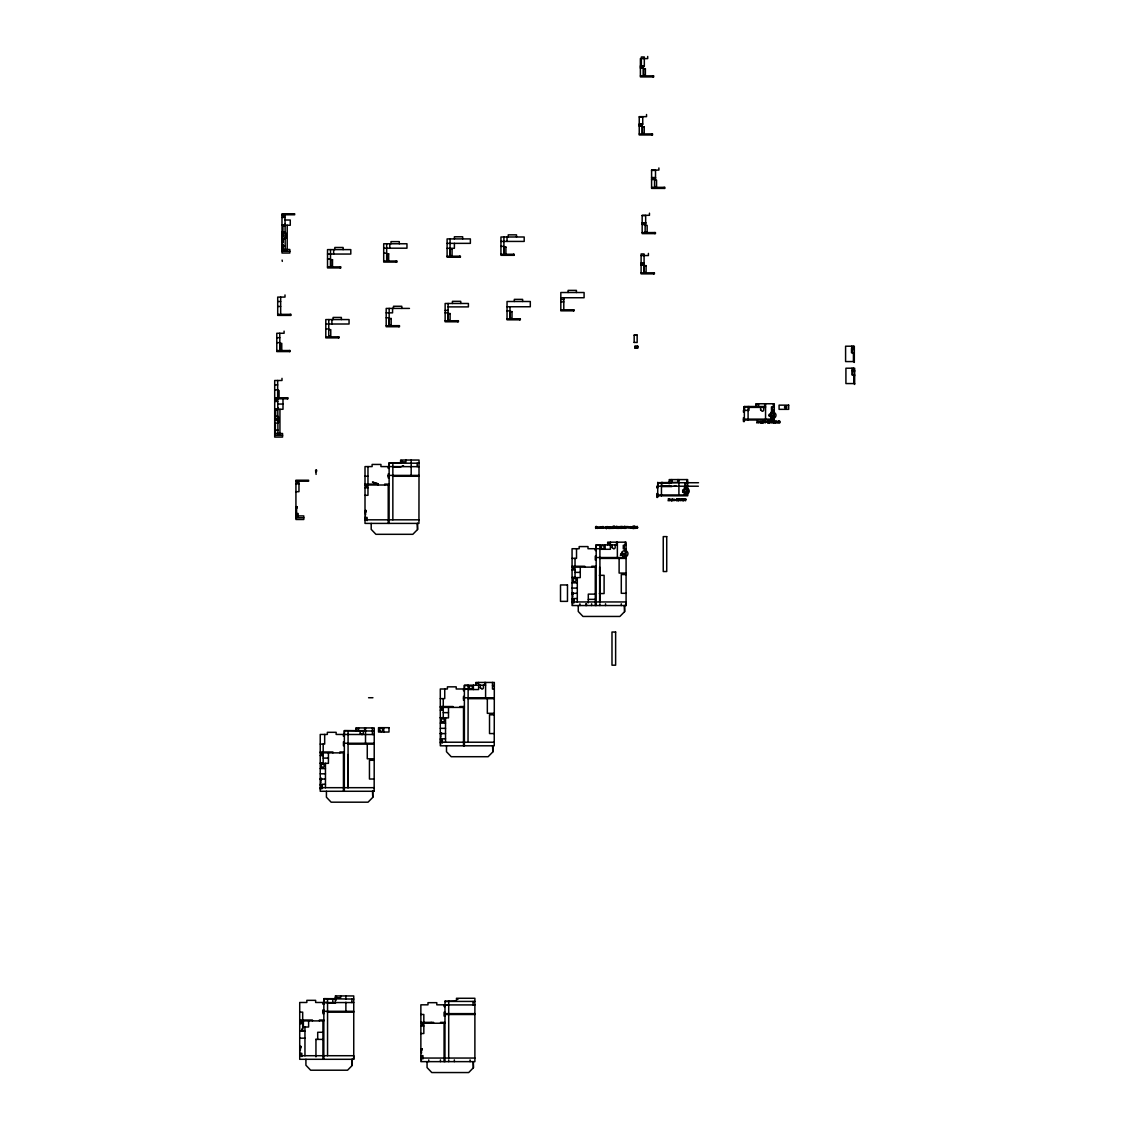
<?xml version="1.0" encoding="UTF-8"?>
<svg xmlns="http://www.w3.org/2000/svg" width="1129" height="1129" viewBox="0 0 1129 1129"><rect width="100%" height="100%" fill="white"/><g stroke="black" fill="none" stroke-linecap="round" stroke-linejoin="round"><path stroke-width="1.5" d="M282.306 249.961L282.306 247.717M296.25 516.419L296.25 514.118M335.327 1003.046L335.327 995.933L353.744 995.933L353.744 1059.298L299.721 1059.298L299.721 1002.481L306.834 1002.481L306.834 1000.336L315.64 1000.336L315.64 1002.481L322.936 1002.481L322.936 1004.217L323.811 1004.217L323.854 998.685L335.327 998.685M344.359 734.542L344.359 730.646L365.514 730.646M475.902 685.19L475.902 682.438L494.319 682.438L494.234 745.803L440.296 745.803L440.296 688.986L447.409 688.986L447.409 686.841L456.215 686.841L456.215 688.986L463.511 688.986L463.511 690.722L464.386 690.722L464.428 685.19L485.597 685.19M595.279 548.722L595.279 550.472L596.154 550.472L596.197 544.926L617.365 544.926M748.964 406.511L748.964 410.392L743.461 410.392L743.461 412.057L744.336 412.057L744.378 406.511L765.547 406.511M344.359 734.443L344.317 736.193L343.442 736.193L343.442 734.443M363.326 730.646L363.326 733.314A1.51 1.51 0 0 1 361.802 734.584L360.278 733.046M480.347 687.589L481.871 689.113A1.51 1.51 0 0 0 483.395 687.843L483.395 685.19M612.116 547.325L613.654 548.849A1.51 1.51 0 0 0 615.178 547.579L615.178 544.926M760.621 409.785L762.16 411.309A1.51 1.51 0 0 0 763.684 410.039L763.684 407.386M448.707 1004.824L444.995 1004.824L444.953 1006.56L444.078 1006.56L444.078 1004.824L436.796 1004.824L436.796 1002.679L427.976 1002.679L427.976 1004.824L420.863 1004.824L420.863 1061.641L474.886 1061.641L474.886 998.276L456.469 998.276L456.469 1001.028L444.953 1001.423L474.886 1001.423M596.154 605.539L596.197 544.926L596.197 548.807M744.336 417.73L743.461 417.73L743.461 421.554L744.336 421.554L744.378 406.511L744.378 410.392M620.682 553.718C628.486 551.023 613.061 558.418 625.226 553.718M282.843 249.297L282.815 248.253M296.32 515.177L297.35 515.149L296.32 515.332M365.401 519.213L366.445 519.185L365.401 519.044M321.624 787.181L320.608 786.941L321.638 786.857M300.102 1054.98L301.147 1054.952L300.116 1055.135M440.691 741.471L441.721 741.443L440.691 741.64M421.286 1057.181L422.302 1057.421L421.272 1057.478M572.459 601.221L573.504 601.192L572.474 601.376M285.51 225.25L285.03 224.092M278.228 409.277L278.228 407.992M622.093 552.137L622.093 555.285M282.532 244.527L282.659 240.237M417.547 523.404L417.547 529.515L412.833 534.313L375.915 534.313L371.201 529.346L371.201 523.404M372.768 791.274L372.768 797.37L368.054 802.183L331.136 802.183L326.422 797.201L326.422 791.274M624.605 605.539L624.605 611.65L619.892 616.448L582.973 616.448L578.26 611.481L578.26 605.539M492.837 745.803L492.837 751.914L488.123 756.712L451.205 756.712L446.491 751.731L446.491 745.803M352.262 1059.298L352.262 1065.409L347.549 1070.207L310.63 1070.207L305.917 1065.226L305.917 1059.298M473.404 1061.641L473.404 1067.752L468.69 1072.55L431.772 1072.55L427.058 1067.568L427.058 1061.641M775.821 421.893C775.383 419.551 776.004 424.829 775.524 422.034M302.685 1028.35L302.36 1028.604A3.669 3.669 0 0 0 301.782 1029.366M282.942 226.209L285.454 225.405L283.52 225.729M275.659 410.236L277.861 409.714L276.238 409.756M275.335 428.568L275.391 424.504M365.627 514.725L365.33 510.802M626.397 556.442L623.25 556.442A3.147 3.147 0 0 1 623.25 550.98A3.147 3.147 0 0 1 627.978 553.718A3.147 3.147 0 0 1 623.25 556.442M300.342 1050.619L300.483 1046.71M440.973 737.11L440.62 733.201M421.554 1052.962L421.202 1049.039M403.505 465.698A1.51 1.51 0 0 1 402.968 465.783L402.347 465.727M676.045 486.02A1.51 1.51 0 0 1 675.184 486.26L674.196 486.02M640.397 66.046L644.32 66.046M640.397 66.23L644.32 66.23L644.32 56.972L641.357 56.972L641.357 66.23M640.397 67.796L643.361 67.796M640.397 67.966L643.361 67.966M640.397 75.911L653.691 75.841L653.691 76.913L640.397 76.913L640.397 58.595L647.693 58.595L647.693 56.45M639.24 116.95L642.74 116.781L642.74 124.289L639.24 124.289M639.24 124.105L642.74 124.105M639.24 125.855L642.203 125.855M639.24 126.025L642.203 126.025M639.24 133.97L652.534 133.899L652.534 134.972L639.24 134.972L639.24 116.654L646.536 116.654L646.536 114.509M651.588 170.225L655.512 170.225L655.512 179.469L651.588 179.469M651.588 170.394L655.512 170.394M651.588 177.549L655.512 177.549M651.588 177.902L655.512 177.902M651.588 179.299L655.512 179.299M654.721 180.174L656.556 180.174L656.556 186.624L654.721 186.624M651.588 187.4L664.882 187.329L664.882 188.402L651.588 188.402L651.588 170.084L658.884 170.084L658.884 167.953M281.982 214.778L294.655 214.778L294.655 213.762L281.982 213.762L281.982 253.037L289.828 253.037L289.828 249.467L281.982 249.467M642.161 215.611L645.661 215.611M281.982 217.389L285.03 217.389M285.03 220.014L290.266 220.014L290.266 225.25L281.982 225.25M642.161 222.766L645.661 222.766M642.161 222.935L645.661 222.935M642.161 223.119L645.661 223.119M642.161 224.516L645.661 224.685L645.661 215.441M645.308 225.391L647.143 225.391L647.143 231.84L645.308 231.84M281.982 232.221L285.214 232.221M642.161 232.616L655.455 232.546L655.455 233.618L642.161 233.618L642.161 215.3L649.457 215.3L649.457 213.169M281.982 233.054L285.905 233.054L285.905 238.261L281.982 238.261M281.982 234.79L283.548 234.79L283.548 236.525L281.982 236.525M281.982 239.08L285.214 239.08M283.097 240.237L282.222 240.237L282.222 241.634L283.097 241.634M500.937 241.423L524.195 241.423L524.195 236.991L500.937 236.991L500.937 255.309L514.217 255.309L514.217 254.237L500.937 254.307M281.982 242.1L283.069 242.1M447.098 243.356L470.37 243.356L470.37 238.911L447.098 238.911L447.098 257.243L460.392 257.243L460.392 256.17L447.098 256.241M281.629 245.162L283.069 244.937M281.982 246.066L285.214 246.066M500.937 246.376L503.901 246.376M383.705 248.197L406.962 248.197L406.962 243.765L383.705 243.765L383.705 262.083L396.999 262.083L396.999 261.011L383.705 261.081M282.377 248.239L283.153 248.239M447.098 248.295L454.394 248.295L454.394 243.356M281.982 250.13L282.758 250.13M281.982 251.301L289.828 251.301M383.705 253.15L386.668 253.15M327.523 254.053L350.794 254.053L350.794 249.608L327.523 249.608L327.523 267.926L340.817 267.926L340.817 266.853L327.523 266.924M641.103 255.549L648.399 255.549L648.399 253.404M327.523 258.993L330.501 258.993M282.123 260.065L282.306 261.378M641.103 263.184L644.08 263.184M641.103 263.367L644.08 263.367M641.103 264.75L644.08 264.793M641.103 264.934L644.08 264.934M641.103 272.865L654.397 272.795L654.397 273.867L641.103 273.867L641.103 253.94L644.08 253.94L644.08 272.865M560.817 297.746L584.088 297.746L584.088 292.51L560.817 292.51L560.817 310.828L574.111 310.828L574.111 309.755L560.817 309.826M560.817 299.425L563.794 299.425M277.706 301.514L280.669 301.514M560.817 301.895L563.794 301.895M277.706 306.467L280.669 306.467M507.034 306.749L530.305 306.749L530.305 301.499L507.034 301.499L507.034 319.817L520.328 319.817L520.328 318.745L507.034 318.815M448.1 306.89L468.408 306.89L468.408 303.475L445.136 303.475L445.136 321.793L458.43 321.793L458.43 320.721L445.136 320.791M409.46 308.415L386.189 308.415L386.189 326.733L399.483 326.733L399.483 325.66L386.189 325.731M445.136 310.39L448.1 310.39M507.034 310.884L509.998 310.884M386.189 312.846L392.567 312.846L392.567 308.415M445.136 312.86L448.1 312.86M277.706 314.398L290.986 314.328L290.986 315.4L277.706 315.4L277.706 297.082L285.002 297.082L285.002 294.951M386.189 317.785L389.166 317.785M325.801 324.009L349.059 324.009L349.059 319.563L325.801 319.563L325.801 337.881L339.095 337.881L339.095 336.809L325.801 336.879M325.801 328.948L328.765 328.948M328.934 329.654L330.769 329.654L330.769 336.103L328.934 336.103M634.173 335.186L637.151 335.186M276.788 337.698L279.752 337.698M634.173 342.355L637.151 342.524L637.151 335.017L634.173 335.017L634.173 342.524M276.788 342.651L279.921 342.651L279.921 350.498L279.752 333.267M279.921 343.343L281.756 343.343L281.756 349.807L279.921 349.807M634.837 346.434L637.8 346.434M634.837 347.831L637.8 347.831M854.314 348.48L851.52 348.536L851.52 352.841L854.314 352.841M852.48 349.355L854.314 349.355M276.788 350.583L290.082 350.512L290.082 351.585L276.788 351.585L276.788 333.267L284.085 333.267L284.085 331.122M853.439 353.716L854.314 353.716M854.314 361.576L845.593 361.576L845.593 346.208L854.314 346.208L854.314 362.437M851.859 370.538L854.653 370.467M852.818 371.342L854.653 371.342M854.653 374.842L851.859 374.842L852.042 368.237M853.778 375.717L854.653 375.717M854.653 383.564L845.917 383.564L845.917 368.209L854.653 368.209L854.653 384.439M274.7 384.918L277.663 384.918M274.7 389.872L277.847 389.872L277.847 397.718M277.847 390.563L279.061 390.563L279.061 397.027L277.847 397.027M274.7 397.803L287.994 397.733L287.994 398.805L274.7 398.805M274.7 401.43L277.748 401.43M277.748 404.041L282.998 404.041M773.407 406.031L774.268 406.031M744.336 406.906L748.09 406.906M774.268 406.906L771.474 406.906L771.474 410.392L774.268 410.392M748.964 407.386L765.547 407.386M274.7 409.277L282.998 409.277L282.998 398.805M773.407 411.266L774.268 411.266M771.333 412.424L773.139 412.424M769.131 415.303L773.407 415.303M274.7 416.262L277.932 416.262M771.333 418.182L773.139 418.182M274.7 418.817L276.266 418.817L276.266 420.567L274.7 420.567M743.461 419.127L774.268 419.127M743.461 420.002L774.268 420.002L774.268 403.759L755.851 403.759L755.851 406.511M274.7 423.107L277.932 423.107M274.7 430.093L277.932 430.093M274.7 433.494L282.56 433.494L282.56 437.078L274.7 437.078L274.7 380.487L281.996 380.487L281.996 378.342M274.7 435.328L282.56 435.328M400.612 461.846L405.932 461.846L405.932 460.039M419.028 463.186L389.096 463.186L400.612 462.791L400.612 460.039L419.028 460.039L418.944 523.404L365.006 523.404L365.006 466.587L372.118 466.587L372.118 464.442L380.939 464.442L380.939 466.587L419.028 466.672M392.85 467.152L400.809 467.152M315.668 470.454L316.106 474.392M389.096 474.011L388.221 474.011L388.221 477.835L389.096 477.835M388.221 475.394L419.028 475.394M365.006 476.226L367.969 476.226M388.221 476.269L389.096 476.269M392.61 476.269L419.028 476.269M295.925 481.222L308.598 481.222L308.598 480.22L295.925 480.22L295.925 519.495L303.786 519.495L303.786 515.911L295.925 515.911M686.757 481.857L687.632 481.857M678.91 482.337L657.699 482.732L698.512 482.732M661.735 483.17L666.308 483.17M667.098 483.17L670.936 483.17M661.453 483.649L662.667 483.649L662.667 482.337M295.925 483.847L298.973 483.847M365.006 484.129L378.187 484.129L372.443 482.069L378.187 483.762L378.187 485.004M389.096 484.129L384.707 484.129L384.707 485.004M365.006 485.004L389.096 485.004M698.357 486.218L656.824 486.218L656.824 487.883L657.699 487.883L657.741 482.337L657.699 497.381L656.824 497.381L656.824 493.556L657.699 493.556M661.735 486.26L666.308 486.26M667.098 486.26L670.936 486.26M661.453 486.543L671.938 486.543M686.757 487.093L687.632 487.093M365.006 487.756L367.969 487.756M684.442 488.264L686.7 488.264M682.692 491.129L686.757 491.129M295.925 491.694L298.973 491.694L298.973 481.222M686.771 493.048L684.499 493.048L684.499 494.714L686.771 494.714M684.499 493.881L686.771 493.881M656.824 494.954L687.632 494.954M365.006 495.306L367.969 495.306L367.969 485.004M656.824 495.814L687.632 495.814L687.632 479.585L669.215 479.585L669.215 482.337M295.925 513.512L298.155 513.512L298.155 516.743L295.925 516.743M296.32 514.697L297.336 514.697M296.066 516.433L296.25 517.745M365.006 517.421L367.094 517.421L367.094 520.652M295.925 517.745L303.786 517.745M365.401 518.606L366.417 518.606M365.006 519.82L419.028 519.82M625.226 544.446L626.087 544.446M596.154 545.321L599.908 545.321M626.087 545.321L623.293 545.321L623.293 548.807L626.087 548.807M599.908 548.722L587.997 548.722L587.997 546.577L579.177 546.577L579.177 548.722L572.064 548.722L572.064 605.539L626.087 605.539L626.087 542.174L607.67 542.174L607.67 544.926M599.908 549.287L610.38 549.287L610.38 542.174M625.226 549.682L626.087 549.682M596.154 556.145L595.279 556.145L595.279 559.97L596.154 559.97M596.154 557.528L626.087 557.528M572.064 558.361L576.524 558.361L576.524 548.722M599.682 558.403L626.087 558.403M572.064 566.264L584.751 566.264L584.751 567.139M596.154 566.264L591.765 566.264L591.765 567.139M572.064 567.139L596.154 567.139M572.064 569.891L575.028 569.891M575.028 572.375L580.264 572.375M626.087 573.066L619.115 573.066L619.115 558.403M626.087 574.562L621.289 574.562L621.289 593.304L626.087 593.304M599.33 575.324L604.1 575.324L604.1 593.558L599.33 593.558M572.064 577.441L575.028 577.441M572.064 577.611L580.264 577.611L580.264 567.139M572.064 582.846L577.3 582.846M572.064 588.082L577.3 588.082M572.403 592.937L572.855 596.888M572.064 593.318L577.3 593.318M595.279 594.122L588.294 594.122L588.294 602.844M572.064 598.553L577.3 598.553M588.294 599.358L595.279 599.358M572.064 599.555L574.167 599.555L574.167 602.787M572.474 600.741L573.476 600.741M572.064 601.955L626.087 601.955M572.22 602.491L572.982 603.789M468.14 685.571L464.386 685.571L464.386 745.803M492.484 685.571L494.319 685.571M464.428 688.986L468.14 688.986L463.511 689.071M494.319 689.071L492.484 689.071L492.484 682.438M468.14 689.551L478.611 689.551L478.611 682.438M464.386 696.41L463.511 696.41L463.511 700.234L464.386 700.234M368.576 697.736L372.937 697.736M463.511 697.793L494.319 697.793M440.296 698.625L444.741 698.625L444.741 688.986M463.511 698.668L464.386 698.668M467.9 698.668L494.319 698.668M440.296 706.528L452.969 706.528L452.969 707.403M464.386 706.528L459.997 706.528L459.997 707.403M440.296 707.403L464.386 707.403M440.296 710.141L443.26 710.141M443.26 712.639L448.495 712.639M494.319 713.33L487.333 713.33L487.333 698.668M494.319 714.826L489.52 714.826L489.52 733.568L494.319 733.568M440.296 717.691L443.26 717.691M440.296 717.875L448.495 717.875L448.495 707.403M440.296 723.11L445.532 723.11M440.296 728.346L445.532 728.346M374.249 731.042L344.359 730.646L344.317 791.274M440.296 733.582L445.532 733.582M374.249 734.542L336.146 734.443L336.146 732.312L327.339 732.312L327.339 734.443L320.227 734.443L320.227 791.274L374.249 791.274M440.296 738.818L445.532 738.818M440.296 739.82L442.385 739.82L442.385 743.051M440.451 741.174L441.707 741.005M344.317 741.88L343.442 741.88L343.442 745.704L344.317 745.704M440.296 742.219L494.319 742.219M440.437 742.741L440.832 744.053M344.317 743.263L374.249 743.263M320.227 744.096L324.672 744.096L324.672 734.443M347.831 744.138L374.249 744.138M320.227 751.985L332.9 751.985L332.9 752.86M344.317 751.985L339.914 751.985L339.914 752.86M320.227 752.86L343.442 752.86L343.442 791.274M320.227 755.611L323.19 755.611M323.19 758.095L328.426 758.095M374.249 758.801L367.264 758.801L367.264 744.138M374.249 760.283L369.451 760.283L369.451 779.024L374.249 779.024M320.227 763.162L323.19 763.162M320.227 763.331L328.426 763.331L328.426 752.86M320.227 768.581L325.462 768.581M320.227 773.817L325.462 773.817M320.551 778.671L321.017 782.609M320.227 779.052L325.462 779.052M320.227 784.288L325.462 784.288M320.227 785.29L322.315 785.29L322.315 788.522L320.227 788.522M320.622 786.461L321.638 786.461M320.227 787.689L374.249 787.689M320.368 788.211L320.551 789.524M335.327 997.74L340.648 997.74L340.648 995.933M353.744 999.08L323.854 998.685L323.811 1059.298M323.854 1002.481L327.551 1002.481M322.936 1002.566L353.744 1002.566M327.551 1003.046L335.525 1003.046M444.078 1004.909L474.886 1004.909M323.811 1009.905L322.936 1009.905L322.936 1013.729L323.811 1013.729M322.936 1011.288L353.744 1011.288M299.721 1012.12L302.685 1012.12L302.685 1020.023M322.936 1012.163L323.811 1012.163M327.325 1012.163L353.744 1012.163M444.953 1012.247L444.078 1012.247L444.078 1016.072L444.953 1016.072M444.953 1013.63L474.886 1013.63M420.863 1014.463L423.827 1014.463L423.827 1022.366M444.953 1014.505L474.886 1014.505M299.721 1020.023L312.394 1020.023L312.394 1020.898M323.811 1020.023L319.408 1020.023L319.408 1020.898M299.721 1020.898L323.811 1020.898M420.863 1022.366L433.522 1022.366L433.522 1023.241M444.953 1022.366L440.592 1022.366L440.592 1023.241M420.863 1023.241L444.953 1023.241M299.721 1023.65L302.685 1023.65M420.863 1025.993L423.827 1025.993M302.685 1027.009L308.612 1027.009L308.612 1020.898M299.721 1031.186L304.957 1031.186M322.936 1032.273L317.701 1032.273L317.701 1039.259M420.863 1033.529L423.827 1033.529L423.827 1023.241M299.721 1038.172L304.957 1038.172M315.951 1039.4L322.936 1039.4M299.721 1053.315L301.81 1053.315L301.81 1056.546M300.116 1054.5L301.133 1054.5M420.863 1055.657L422.966 1055.657L422.966 1058.889M299.721 1055.714L353.744 1055.714L353.659 1059.298M421.272 1056.843L422.274 1056.843M420.863 1058.056L474.886 1058.056M421.018 1058.579L421.639 1059.891M669.172 483.762L669.017 482.337M756.867 422.726C757.023 418.351 759.125 423.77 756.698 422.613M606.456 528.457C606.245 524.604 603.38 528.245 606.09 528.457L606.866 528.457C608.658 526.566 606.372 525.295 606.598 528.457M624.351 605.539L624.605 611.65M492.569 745.803L492.837 751.914M473.15 1061.641L473.404 1067.752M417.278 523.404L417.547 529.515M372.499 791.274L372.768 797.37M351.994 1059.298L352.262 1065.409M853.778 370.538L853.778 371.342M853.778 374.842L853.778 383.564M853.524 368.209L853.524 371.342M853.439 348.536L853.439 349.355M853.439 352.841L853.439 361.576M853.199 346.208L853.199 349.355M852.818 370.538L852.818 374.842M852.48 348.536L852.48 352.841M851.718 346.208L851.718 348.536M773.407 403.759L773.407 406.906M773.407 410.392L773.407 419.127M773.139 419.085L773.139 417.293L771.333 417.293L771.333 419.085M772.448 406.906L772.448 410.392M772.236 411.521L772.236 413.313M772.236 417.293L772.236 419.085M770.02 414.399L770.02 416.206M765.547 403.759L765.547 419.127M764.672 403.759L764.672 406.511M760.621 407.386L760.621 410.137M758.561 403.759L758.561 406.511M748.09 406.511L748.09 420.002M686.757 479.585L686.757 482.732M686.757 486.218L686.757 494.954M685.797 482.732L685.797 486.218M685.571 487.446L685.571 489.097M685.628 493.048L685.628 494.714M684.837 482.732L684.837 486.218M683.511 489.986L683.511 492.258M678.91 479.585L678.91 494.954M678.035 479.585L678.035 482.337M677.809 479.585L677.809 482.337M671.924 479.585L671.924 482.337M671.275 479.585L671.275 482.337M664.177 187.329L664.261 188.402M661.453 482.337L661.453 495.814M654.764 232.546L654.848 233.618M654.552 179.469L654.552 187.4M653.705 272.795L653.79 273.867M653.07 75.841L653.07 76.913M651.927 133.899L651.927 134.972M645.139 224.685L645.139 232.616M643.361 66.23L643.361 75.911M642.203 124.289L642.203 133.97M626.002 603.789L626.002 605.539M625.226 542.174L625.226 545.321M625.226 548.807L625.226 557.528M624.266 545.321L624.266 548.807M621.289 603.789L621.289 605.539M617.365 542.174L617.365 557.528M616.49 542.174L616.49 544.926M612.116 544.926L612.116 547.678M605.539 603.789L605.539 605.539M605.144 544.926L605.144 549.287M599.908 544.926L599.908 601.955M599.908 603.789L599.908 605.539M599.64 567.054L599.64 601.955M595.279 567.139L595.279 605.539M591.61 603.789L591.61 605.539M586.558 603.789L586.558 605.539M585.768 603.789L585.768 605.539M579.925 603.789L579.925 605.539M577.3 577.611L577.3 602.053M576.411 292.51L576.411 290.379L568.113 290.379L568.113 292.51M575.028 558.361L575.028 566.264M575.028 567.139L575.028 577.611M573.419 309.755L573.504 310.828M563.794 297.746L563.794 309.826M522.614 301.499L522.614 299.368L514.33 299.368L514.33 301.499M519.707 318.745L519.707 319.817M516.517 236.991L516.517 234.846L508.233 234.846L508.233 236.991M513.61 254.237L513.61 255.309M509.998 306.749L509.998 318.815M507.034 236.991L507.034 241.423M503.901 236.991L503.901 254.307M485.597 682.438L485.597 697.793M484.722 682.438L484.722 685.19M480.347 685.19L480.347 687.942M473.376 685.19L473.376 689.551M473.065 1001.423L473.065 1004.909M470.087 1059.891L470.087 1061.641M468.14 685.19L468.027 742.219M463.511 707.403L463.511 745.803M462.678 238.911L462.678 236.78L454.394 236.78L454.394 238.911M460.717 303.475L460.717 301.33L452.433 301.33L452.433 303.475M459.771 256.17L459.771 257.243M457.725 320.721L457.809 321.793M454.338 1059.891L454.338 1061.641M450.062 238.911L450.062 256.241M448.707 1001.028L448.707 1058.056M448.707 1059.891L448.707 1061.641M448.1 303.475L448.1 320.791M445.532 717.875L445.532 742.303M444.995 1001.028L444.953 1061.641M444.078 1023.241L444.078 1061.641M443.26 698.625L443.26 706.528M443.26 707.403L443.26 717.875M440.423 1059.891L440.423 1061.641M431.193 1022.366L431.193 1023.241M428.724 1059.891L428.724 1061.641M417.194 463.186L417.194 466.672M411.182 460.039L411.182 475.394M401.783 308.415L401.783 306.269L393.485 306.269L393.485 308.415M399.285 243.765L399.285 241.62L391.001 241.62L391.001 243.765M398.791 325.731L398.876 326.733M396.293 261.011L396.378 262.083M392.85 462.791L392.85 519.82M389.801 243.765L389.801 248.197M389.166 308.415L389.166 325.731M389.096 523.404L389.138 462.791L389.096 468.337L388.221 468.337L388.221 466.587M388.221 485.004L388.221 523.404M386.668 243.765L386.668 261.081M383.761 727.683L383.761 732.044M377.679 484.129L377.679 485.004M374.165 791.274L374.249 727.909L355.833 727.909L355.833 730.646M372.415 727.909L372.415 734.542M367.969 466.587L367.969 484.129M365.514 727.909L365.514 743.263M364.653 727.909L364.653 730.646M360.278 730.646L360.278 733.413M358.542 727.909L358.542 730.646M351.909 999.08L351.909 1002.566M348.071 730.646L348.071 787.689M347.944 754.525L347.944 787.689M345.883 995.933L345.883 999.348M345.883 1002.227L345.883 1011.288M343.117 249.608L343.117 247.477L334.819 247.477L334.819 249.608M341.381 319.563L341.381 317.432L333.097 317.432L333.097 319.563M340.125 266.853L340.21 267.926M338.39 336.809L338.474 337.881M336.16 997.74L336.16 1000.139M333.634 249.608L333.634 254.053M332.801 998.685L332.801 1003.046M331.898 319.563L331.898 324.009M330.501 249.608L330.501 266.924M328.765 319.563L328.765 336.879M327.551 998.685L327.551 1055.714M325.462 763.331L325.462 787.774M323.19 744.096L323.19 751.985M323.19 752.86L323.19 763.331M322.936 1020.898L322.936 1059.298M315.951 1039.216L315.951 1056.857M304.957 1027.009L304.957 1055.798M303.376 1020.898L303.376 1027.009M302.685 1020.898L302.685 1031.186M296.602 506.681L296.602 517.745M290.294 314.328L290.379 315.4M289.461 350.512L289.461 351.585M287.288 397.803L287.373 398.805M287.218 225.25L287.218 251.301M285.03 214.778L285.214 251.301M284.339 225.25L284.339 226.209M283.52 225.25L283.52 226.209M282.942 225.25L282.942 234.79M282.659 244.795L282.758 251.301M282.419 244.513L282.419 251.301M280.669 297.082L280.669 314.398M279.936 409.277L279.936 435.328M278.623 417.081L278.623 422.302M277.748 398.805L277.932 435.328M277.663 380.487L277.663 397.803M277.057 409.277L277.057 410.236M276.238 409.277L276.238 410.236M275.659 409.277L275.659 418.817M275.391 428.822L275.391 435.328M301.288 1031.186A3.669 3.669 0 0 1 301.415 1030.241M614.656 527.525L615.347 528.16L614.656 527.469M622.573 527.525L623.264 528.16L622.573 527.469M767.381 422.147L768.073 422.782L767.381 422.091M620.174 527.215L619.482 526.664L620.174 527.299M683.116 499.484C683.92 503.562 685.162 496.605 683.116 499.484M768.694 421.766C769.484 425.859 770.74 418.859 768.694 421.766M773.436 421.766C774.184 425.859 775.567 418.859 773.436 421.766M683.412 499.385C683.468 502.701 684.922 497.79 683.412 499.385M768.976 421.667C769.004 424.984 770.571 420.073 768.976 421.667M773.732 421.667C773.746 424.984 775.313 420.073 773.732 421.667M673.364 500.006C672.588 501.953 672.574 498.087 673.364 500.006M614.388 527.271C615.968 530.658 615.39 523.983 614.388 527.271M622.305 527.271C623.871 530.686 623.279 523.983 622.305 527.271M767.113 421.907C768.637 425.351 768.087 418.605 767.113 421.907M620.456 527.285C619.835 531.053 618.579 524.435 620.456 527.285M784.514 407.033C786.56 412.099 788.282 403.067 784.514 407.033M625.734 527.215C626.383 531.138 626.581 524.068 625.734 527.215M636.474 527.215L637.01 528.245L637.871 527.398C634.611 530.489 638.859 523.828 636.474 527.215M673.646 499.992C671.995 502.687 672.108 496.816 673.646 499.992M762.654 422.302C761.172 425.097 761.129 419.494 762.654 422.302M608.122 527.497C609.053 530.418 610.013 525.705 608.122 527.497M622.008 527.793C620.103 529.487 622.432 527.497 620.837 526.354C622.954 526.424 620.357 526.678 622.008 527.793M596.846 527.822C595.83 529.219 595.999 526.467 596.846 527.822M628.613 526.989C626.99 530.136 626.948 524.858 628.613 526.989M679.46 500.175C678.43 501.558 678.628 498.82 679.46 500.175M776.371 422.5C773.605 424.462 776.244 418.379 776.371 422.5M597.142 527.822L595.703 528.457C594.842 525.634 597.424 525.945 597.142 527.822M679.757 500.161L678.317 500.81C677.739 497.734 679.954 498.524 679.757 500.161M764.446 421.427C765.547 425.492 765.956 420.073 764.446 421.427M776.611 421.427C777.712 425.492 778.121 420.073 776.611 421.427M761.553 422.034L762.216 422.825L761.581 421.921M598.342 527.85C599.866 529.501 599.527 525.225 598.398 527.723M601.32 527.85C602.815 529.543 602.491 525.253 601.362 527.723M670.033 500.203C671.543 501.883 671.205 497.494 670.033 500.203M673.83 500.203C675.34 501.841 675.001 497.564 673.872 500.062M758.293 422.472C759.817 424.109 759.464 419.748 758.293 422.472M618.791 526.89C618.382 531.42 617.182 524.886 618.791 526.89M681.182 499.23C680.745 503.774 679.644 497.268 681.182 499.23M685.938 499.23C685.501 503.774 684.386 497.268 685.938 499.23M282.942 216.006L283.732 216.331L282.984 215.893M275.659 400.033L276.506 400.259L275.659 400.033M296.885 482.45L297.731 482.676L296.885 482.45M321.186 754.228L321.977 754.553L321.229 754.116M365.965 486.359L366.812 486.585L365.965 486.359M300.681 1022.253L301.514 1022.479L300.681 1022.253M356.298 728.515L357.145 728.741L356.298 728.515M401.077 460.646L401.924 460.872L401.134 460.547M335.793 996.54L336.597 996.879L335.835 996.441M441.256 708.758L442.102 708.984L441.256 708.758M421.823 1024.596L422.669 1024.822L421.865 1024.497M476.367 683.045L477.214 683.271L476.367 683.045M456.949 998.883L457.781 999.109L456.949 998.883M573.024 568.494L573.871 568.72L573.024 568.494M608.15 542.781L608.983 543.007L608.15 542.781M623.871 556.611C625.085 560.407 626.821 553.93 623.871 556.611M669.68 480.192L670.527 480.418L669.68 480.192M683.609 490.381L684.357 493.147L687.109 493.881A2.851 2.851 0 0 0 688.634 489.393A2.851 2.851 0 0 0 683.892 489.704L683.609 490.381M756.331 404.38L757.164 404.605L756.331 404.38M770.119 414.526L770.43 416.799A2.992 2.992 0 0 0 774.931 417.589A2.992 2.992 0 0 0 774.931 413.016A2.992 2.992 0 0 0 770.43 413.807L770.119 414.526M605.85 526.947L605.102 527.398L605.85 526.947M598.624 527.878L599.33 527.638L598.624 527.878M601.588 527.878L602.293 527.638L601.588 527.878M628.331 527.003C627.541 528.443 627.484 525.606 628.331 527.003M670.316 500.218L671.007 499.978L670.316 500.218M674.098 500.218L674.803 499.978L674.098 500.218M758.575 422.5L758.632 422.429M596.747 526.876L595.985 527.215L596.747 526.876M679.362 499.216L678.6 499.554L679.362 499.216M608.418 527.314L609.223 527.497L608.418 527.314M770.895 420.976C769.47 422.655 772.434 424.532 770.895 420.976M772.476 420.976C771.051 422.655 774.014 424.532 772.476 420.976M630.18 527.878C628.726 526.947 632.48 526.975 630.984 527.878L630.18 527.878M630.589 526.636L630.913 527.638L630.589 526.636M600.924 526.876L600.501 528.104C598.864 524.773 601.32 530.969 600.924 526.876M760.875 421.512L760.452 422.726C758.815 419.395 761.271 425.591 760.875 421.512M616.815 526.693L616.109 527.511L616.815 526.693M624.732 526.693L624.027 527.511L624.732 526.693M682.396 499.032L681.676 499.851L682.396 499.032M616.829 526.354L615.884 527.737L617.097 528.457L616.829 526.354M624.746 526.354L623.801 527.737L625 528.457L624.746 526.354M682.396 498.693L681.464 500.076L682.664 500.81L682.396 498.693M597.763 527.257L597.396 528.457L597.862 527.201M610.789 526.961L610.408 528.457L611.085 527.088L611.65 528.457L610.789 526.961M603.69 528.203L602.942 526.424L603.705 528.203M645.379 68.671L643.544 68.671L643.544 75.135L645.379 75.135L645.379 68.671M644.222 126.73L642.387 126.73L642.387 133.194L644.222 133.194L644.222 126.73M505.905 247.068L504.07 247.068L504.07 253.531L505.905 253.531L505.905 247.068M452.066 249.001L450.245 249.001L450.245 255.45L452.066 255.45L452.066 249.001M388.672 253.842L386.838 253.842L386.838 260.305L388.672 260.305L388.672 253.842M332.505 259.684L330.67 259.684L330.67 266.148L332.505 266.148L332.505 259.684M646.084 265.625L644.25 265.625L644.25 272.089L646.084 272.089L646.084 265.625M512.001 311.59L510.181 311.59L510.181 318.039L512.001 318.039L512.001 311.59M450.104 313.552L448.269 313.552L448.269 320.015L450.104 320.015L450.104 313.552M391.17 318.491L389.336 318.491L389.336 324.954L391.17 324.954L391.17 318.491M637.8 346.264L634.837 346.264L634.837 348.014L637.8 348.014L637.8 346.264M788.677 405.142L779.081 405.142L779.081 409.347L788.677 409.347L788.677 405.142M773.139 411.521L771.333 411.521L771.333 413.313L773.139 413.313L773.139 411.521M770.924 414.399L769.131 414.399L769.131 416.206L770.924 416.206L770.924 414.399M763.204 420.891L762.936 423.093L763.204 420.891M778.587 420.976L778.304 423.093L779.546 422.063C779.786 425.478 779.885 418.845 779.546 421.809L778.587 420.976M766.845 422.034L766.055 422.288L766.845 422.034M316.529 470.172L315.668 470.172L315.668 471.569L316.529 471.569L316.529 470.172M686.7 487.446L684.442 487.446L684.442 489.097L686.7 489.097L686.7 487.446M684.343 489.986L682.692 489.986L682.692 492.258L684.343 492.258L684.343 489.986M668.481 498.693L668.199 500.81L669.441 499.78C669.68 503.195 669.779 496.577 669.441 499.526L668.481 498.693M676.652 498.693L676.37 500.81L677.612 499.78C677.852 503.195 677.95 496.577 677.612 499.526L676.652 498.693M671.924 499.23L671.656 500.81L671.924 499.23M297.04 506.681L296.179 506.681L296.179 508.078L297.04 508.078L297.04 506.681M366.205 510.534L365.33 510.534L365.33 511.931L366.205 511.931L366.205 510.534M614.218 526.354L612.948 526.354L612.948 528.457L614.176 527.455L613.23 526.608L614.218 526.354M634.046 526.354L632.734 526.354L632.734 528.457L634.046 528.457L633.002 528.217L633.976 527.426L633.002 526.608L634.046 526.354M634.752 526.354L634.357 528.457L634.611 526.65C636.319 531.957 635.726 523.193 635.599 528.019L634.752 526.354M610.013 526.876L609.759 528.457L610.013 526.876M629.601 527.412L628.797 527.666L629.601 527.412M632.381 527.412L631.591 527.666L632.381 527.412M666.731 536.614L663.245 536.614L663.245 571.528L666.731 571.528L666.731 536.614M567.478 584.949L560.506 584.949L560.506 601.362L567.478 601.362L567.478 584.949M573.264 592.669L572.403 592.669L572.403 594.066L573.264 594.066L573.264 592.669M615.63 632.028L611.989 632.028L611.989 665.193L615.63 665.193L615.63 632.028M388.997 727.683L378.525 727.683L378.525 732.044L388.997 732.044L388.997 727.683M441.495 732.933L440.62 732.933L440.62 734.33L441.495 734.33L441.495 732.933M321.426 778.403L320.551 778.403L320.551 779.786L321.426 779.786L321.426 778.403M300.921 1046.428L300.046 1046.428L300.046 1047.825L300.921 1047.825L300.921 1046.428M422.077 1048.77L421.202 1048.77L421.202 1050.168L422.077 1050.168L422.077 1048.77M321.934 767.17A1.566 1.566 0 0 0 324.291 765.815A1.566 1.566 0 0 0 321.934 764.446A1.566 1.566 0 0 0 321.934 767.17M441.679 721.459A1.566 1.566 0 0 0 444.318 720.754A1.566 1.566 0 0 0 442.385 718.82A1.566 1.566 0 0 0 441.679 721.459M573.461 581.195A1.566 1.566 0 0 0 576.086 580.489A1.566 1.566 0 0 0 574.167 578.57A1.566 1.566 0 0 0 573.461 581.195M601.588 548.341A1.566 1.566 0 0 0 604.156 547.452A1.566 1.566 0 0 0 602.11 545.66A1.566 1.566 0 0 0 601.588 548.341M469.819 688.591A1.566 1.566 0 0 0 472.388 687.702A1.566 1.566 0 0 0 470.327 685.924A1.566 1.566 0 0 0 469.819 688.591M380.219 731.098A1.566 1.566 0 0 0 382.787 730.209A1.566 1.566 0 0 0 380.727 728.417A1.566 1.566 0 0 0 380.219 731.098"/></g></svg>
